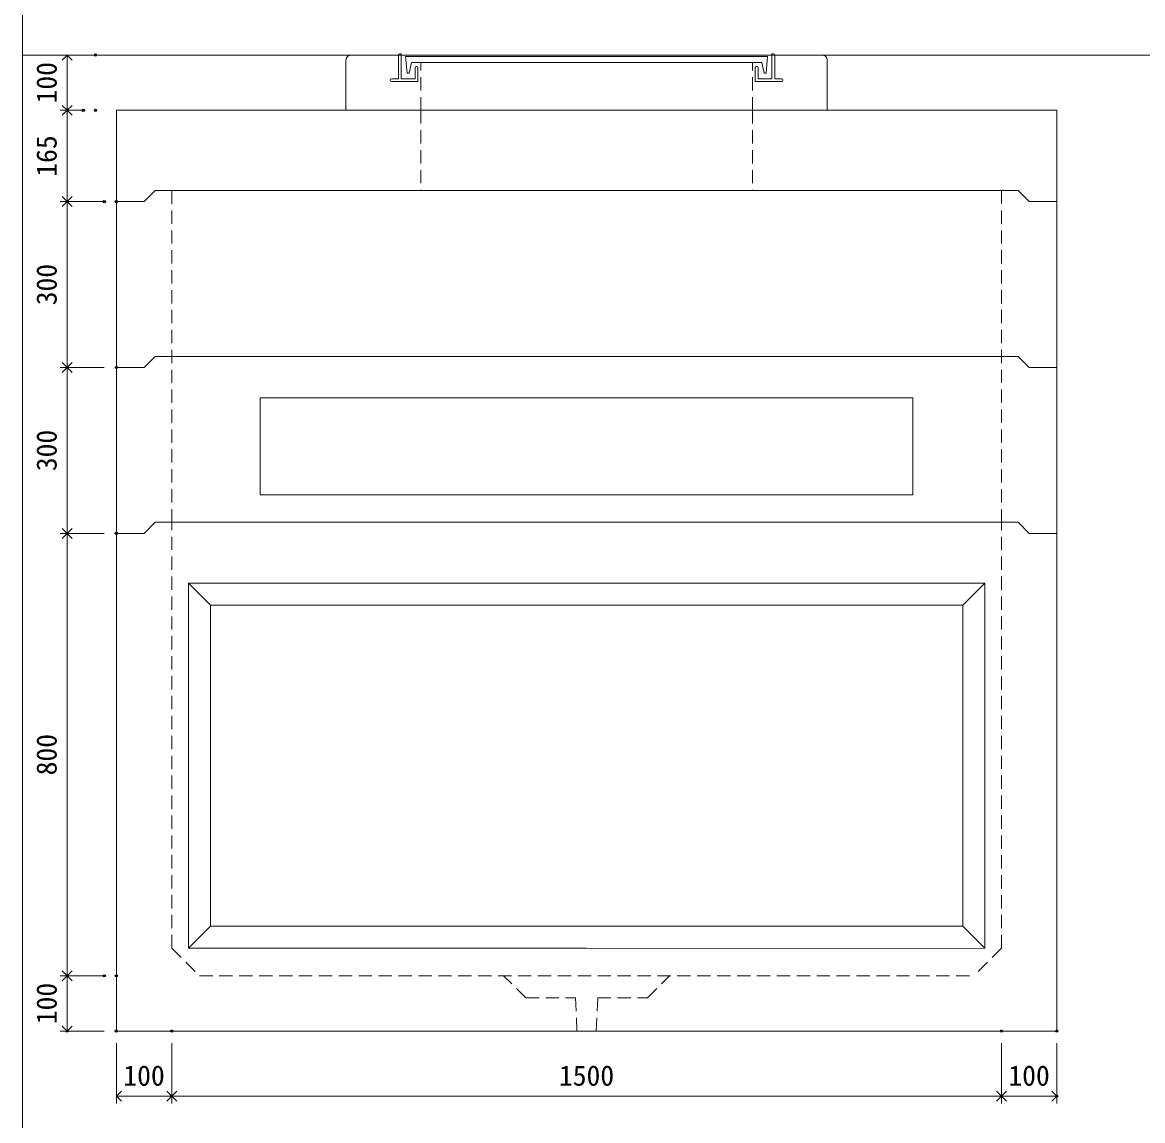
# Model space of a CAD drawing. Units: millimetres, scale not verified. Extents: x -6420 to 6420, y -3037 to 3037.
# Drawn here: x -1740 to 285, y -1538 to 448 of the extents above; entities that cross this region are included whole.
import ezdxf
from ezdxf.enums import TextEntityAlignment as Align

# ---------------------------------------------------------------- set-up
doc = ezdxf.new("R2010")
doc.units = ezdxf.units.MM
doc.header["$LTSCALE"] = 20
doc.header["$PDMODE"] = 32
doc.header["$PDSIZE"] = 4
doc.linetypes.add('DASHED1', pattern=[1.8, 1.2, -0.6])
doc.linetypes.add('USER2', pattern=[50.8, 31.75, -6.35, 6.35, -6.35])
doc.layers.add('0-1_Defpoints', color=7, linetype='Continuous')
for name, color, linetype, lineweight in [('0-2_waku', 7, 'Continuous', 18), ('0-3_gaikei', 7, 'Continuous', 18), ('0-4_kakure', 7, 'DASHED1', 5), ('0-5_sunpou', 7, 'Continuous', 5), ('0-8_uchigawa', 6, 'Continuous', 18), ('0-A_futa', 3, 'Continuous', 18), ('0-B_GL', 4, 'Continuous', 18), ('1-2_uchigawa2', 6, 'USER2', 18)]:
    doc.layers.add(name, color=color, linetype=linetype, lineweight=lineweight)
doc.styles.add('ＭＳ ゴシック', font='')
doc.styles.get('ＭＳ ゴシック').set_extended_font_data('MS Gothic')

# ---------------------------------------------------------------- blocks, each defined once
blk = doc.blocks.new('_Open90')
at = {"layer": '0-5_sunpou'}
blk.add_line((0, 0), (-1, 0), dxfattribs=at)
blk.add_lwpolyline([(-0.5, 0.5), (0, 0), (-0.5, -0.5)], dxfattribs=at)
blk = doc.blocks.new('D84')
at = {"layer": '0-1_Defpoints'}
for p in [(975.38, 2979.26), (924.21, 2879.26), (975.38, 2879.26)]:
    blk.add_point(p, dxfattribs=at)
at = {"layer": '0-5_sunpou'}
for p, q in [((953.38, 2979.26), (911.21, 2979.26)), ((924.21, 2961.26), (924.21, 2897.26)), ((953.38, 2879.26), (911.21, 2879.26))]:
    blk.add_line(p, q, dxfattribs=at)
at = {"layer": '0-5_sunpou', "xscale": 18, "yscale": 18}
for p, rotation in [((924.21, 2979.26), 90), ((924.21, 2879.26), 270)]:
    blk.add_blockref('_Open90', p, dxfattribs=dict(at, rotation=rotation))
at = {"layer": '0-5_sunpou', "style": 'ＭＳ ゴシック'}
blk.add_text('100', height=36.66, rotation=90, dxfattribs=at).set_placement((916.21, 2891.76), align=Align.BOTTOM_LEFT)
blk = doc.blocks.new('D85')
at = {"layer": '0-1_Defpoints'}
for p in [(953.38, 2879.26), (924.21, 2714.26), (991.24, 2714.26)]:
    blk.add_point(p, dxfattribs=at)
at = {"layer": '0-5_sunpou'}
for p, q in [((931.38, 2879.26), (911.21, 2879.26)), ((924.21, 2861.26), (924.21, 2732.26)), ((969.24, 2714.26), (911.21, 2714.26))]:
    blk.add_line(p, q, dxfattribs=at)
at = {"layer": '0-5_sunpou', "xscale": 18, "yscale": 18}
for p, rotation in [((924.21, 2879.26), 90), ((924.21, 2714.26), 270)]:
    blk.add_blockref('_Open90', p, dxfattribs=dict(at, rotation=rotation))
at = {"layer": '0-5_sunpou', "style": 'ＭＳ ゴシック'}
blk.add_text('165', height=36.66, rotation=90, dxfattribs=at).set_placement((916.21, 2759.26), align=Align.BOTTOM_LEFT)
blk = doc.blocks.new('D86')
at = {"layer": '0-1_Defpoints'}
for p in [(975.38, 2979.26), (924.21, 2879.26), (975.38, 2879.26)]:
    blk.add_point(p, dxfattribs=at)
at = {"layer": '0-5_sunpou'}
for p, q in [((953.38, 2979.26), (911.21, 2979.26)), ((924.21, 2961.26), (924.21, 2897.26)), ((953.38, 2879.26), (911.21, 2879.26))]:
    blk.add_line(p, q, dxfattribs=at)
at = {"layer": '0-5_sunpou', "xscale": 18, "yscale": 18}
for p, rotation in [((924.21, 2979.26), 90), ((924.21, 2879.26), 270)]:
    blk.add_blockref('_Open90', p, dxfattribs=dict(at, rotation=rotation))
at = {"layer": '0-5_sunpou', "style": 'ＭＳ ゴシック'}
blk.add_text('100', height=36.66, rotation=90, dxfattribs=at).set_placement((916.21, 2891.76), align=Align.BOTTOM_LEFT)
blk = doc.blocks.new('D87')
at = {"layer": '0-1_Defpoints'}
for p in [(953.38, 2879.26), (924.21, 2714.26), (991.24, 2714.26)]:
    blk.add_point(p, dxfattribs=at)
at = {"layer": '0-5_sunpou'}
for p, q in [((931.38, 2879.26), (911.21, 2879.26)), ((924.21, 2861.26), (924.21, 2732.26)), ((969.24, 2714.26), (911.21, 2714.26))]:
    blk.add_line(p, q, dxfattribs=at)
at = {"layer": '0-5_sunpou', "xscale": 18, "yscale": 18}
for p, rotation in [((924.21, 2879.26), 90), ((924.21, 2714.26), 270)]:
    blk.add_blockref('_Open90', p, dxfattribs=dict(at, rotation=rotation))
at = {"layer": '0-5_sunpou', "style": 'ＭＳ ゴシック'}
blk.add_text('165', height=36.66, rotation=90, dxfattribs=at).set_placement((916.21, 2759.26), align=Align.BOTTOM_LEFT)
blk = doc.blocks.new('D72')
at = {"layer": '0-1_Defpoints'}
for p in [(1013.24, 2714.26), (924.21, 2414.26), (1013.24, 2414.26)]:
    blk.add_point(p, dxfattribs=at)
at = {"layer": '0-5_sunpou'}
for p, q in [((991.24, 2714.26), (911.21, 2714.26)), ((924.21, 2696.26), (924.21, 2432.26)), ((991.24, 2414.26), (911.21, 2414.26))]:
    blk.add_line(p, q, dxfattribs=at)
at = {"layer": '0-5_sunpou', "xscale": 18, "yscale": 18}
for p, rotation in [((924.21, 2714.26), 90), ((924.21, 2414.26), 270)]:
    blk.add_blockref('_Open90', p, dxfattribs=dict(at, rotation=rotation))
at = {"layer": '0-5_sunpou', "style": 'ＭＳ ゴシック'}
blk.add_text('300', height=36.66, rotation=90, dxfattribs=at).set_placement((916.21, 2526.76), align=Align.BOTTOM_LEFT)
blk = doc.blocks.new('D73')
at = {"layer": '0-1_Defpoints'}
for p in [(1013.24, 2414.26), (924.21, 2114.26), (1013.24, 2114.26)]:
    blk.add_point(p, dxfattribs=at)
at = {"layer": '0-5_sunpou'}
for p, q in [((991.24, 2414.26), (911.21, 2414.26)), ((924.21, 2396.26), (924.21, 2132.26)), ((991.24, 2114.26), (911.21, 2114.26))]:
    blk.add_line(p, q, dxfattribs=at)
at = {"layer": '0-5_sunpou', "xscale": 18, "yscale": 18}
for p, rotation in [((924.21, 2414.26), 90), ((924.21, 2114.26), 270)]:
    blk.add_blockref('_Open90', p, dxfattribs=dict(at, rotation=rotation))
at = {"layer": '0-5_sunpou', "style": 'ＭＳ ゴシック'}
blk.add_text('300', height=36.66, rotation=90, dxfattribs=at).set_placement((916.21, 2226.76), align=Align.BOTTOM_LEFT)
blk = doc.blocks.new('D44')
at = {"layer": '0-1_Defpoints'}
for p in [(1013.24, 2114.26), (924.21, 1314.26), (1013.24, 1314.26)]:
    blk.add_point(p, dxfattribs=at)
at = {"layer": '0-5_sunpou'}
for p, q in [((991.24, 2114.26), (911.21, 2114.26)), ((924.21, 2096.26), (924.21, 1332.26)), ((991.24, 1314.26), (911.21, 1314.26))]:
    blk.add_line(p, q, dxfattribs=at)
at = {"layer": '0-5_sunpou', "xscale": 18, "yscale": 18}
for p, rotation in [((924.21, 2114.26), 90), ((924.21, 1314.26), 270)]:
    blk.add_blockref('_Open90', p, dxfattribs=dict(at, rotation=rotation))
at = {"layer": '0-5_sunpou', "style": 'ＭＳ ゴシック'}
blk.add_text('800', height=36.66, rotation=90, dxfattribs=at).set_placement((916.21, 1676.76), align=Align.BOTTOM_LEFT)
blk = doc.blocks.new('D45')
at = {"layer": '0-1_Defpoints'}
for p in [(991.24, 1314.26), (924.21, 1214.26), (1013.24, 1214.26)]:
    blk.add_point(p, dxfattribs=at)
at = {"layer": '0-5_sunpou'}
for p, q in [((969.24, 1314.26), (911.21, 1314.26)), ((924.21, 1296.26), (924.21, 1232.26)), ((991.24, 1214.26), (911.21, 1214.26))]:
    blk.add_line(p, q, dxfattribs=at)
at = {"layer": '0-5_sunpou', "xscale": 18, "yscale": 18}
for p, rotation in [((924.21, 1314.26), 90), ((924.21, 1214.26), 270)]:
    blk.add_blockref('_Open90', p, dxfattribs=dict(at, rotation=rotation))
at = {"layer": '0-5_sunpou', "style": 'ＭＳ ゴシック'}
blk.add_text('100', height=36.66, rotation=90, dxfattribs=at).set_placement((916.21, 1226.76), align=Align.BOTTOM_LEFT)
blk = doc.blocks.new('D46')
at = {"layer": '0-1_Defpoints'}
for p in [(1013.24, 1214.26), (1113.24, 1214.26), (1113.24, 1096.55)]:
    blk.add_point(p, dxfattribs=at)
at = {"layer": '0-5_sunpou'}
for p, q in [((1013.24, 1192.26), (1013.24, 1083.55)), ((1113.24, 1192.26), (1113.24, 1083.55)), ((1031.24, 1096.55), (1095.24, 1096.55))]:
    blk.add_line(p, q, dxfattribs=at)
at = {"layer": '0-5_sunpou', "xscale": 18, "yscale": 18, "rotation": 180}
blk.add_blockref('_Open90', (1013.24, 1096.55), dxfattribs=at)
at = {"layer": '0-5_sunpou', "xscale": 18, "yscale": 18}
blk.add_blockref('_Open90', (1113.24, 1096.55), dxfattribs=at)
at = {"layer": '0-5_sunpou', "style": 'ＭＳ ゴシック'}
blk.add_text('100', height=36.66, dxfattribs=at).set_placement((1025.74, 1104.55), align=Align.BOTTOM_LEFT)
blk = doc.blocks.new('D47')
at = {"layer": '0-1_Defpoints'}
for p in [(1113.24, 1214.26), (2613.24, 1214.26), (2613.24, 1096.55)]:
    blk.add_point(p, dxfattribs=at)
at = {"layer": '0-5_sunpou'}
for p, q in [((1113.24, 1192.26), (1113.24, 1083.55)), ((2613.24, 1192.26), (2613.24, 1083.55)), ((1131.24, 1096.55), (2595.24, 1096.55))]:
    blk.add_line(p, q, dxfattribs=at)
at = {"layer": '0-5_sunpou', "xscale": 18, "yscale": 18, "rotation": 180}
blk.add_blockref('_Open90', (1113.24, 1096.55), dxfattribs=at)
at = {"layer": '0-5_sunpou', "xscale": 18, "yscale": 18}
blk.add_blockref('_Open90', (2613.24, 1096.55), dxfattribs=at)
at = {"layer": '0-5_sunpou', "style": 'ＭＳ ゴシック'}
blk.add_text('1500', height=36.66, dxfattribs=at).set_placement((1813.24, 1104.55), align=Align.BOTTOM_LEFT)
blk = doc.blocks.new('D48')
at = {"layer": '0-1_Defpoints'}
for p in [(2613.24, 1214.26), (2713.24, 1214.26), (2713.24, 1096.55)]:
    blk.add_point(p, dxfattribs=at)
at = {"layer": '0-5_sunpou'}
for p, q in [((2613.24, 1192.26), (2613.24, 1083.55)), ((2713.24, 1192.26), (2713.24, 1083.55)), ((2631.24, 1096.55), (2695.24, 1096.55))]:
    blk.add_line(p, q, dxfattribs=at)
at = {"layer": '0-5_sunpou', "xscale": 18, "yscale": 18, "rotation": 180}
blk.add_blockref('_Open90', (2613.24, 1096.55), dxfattribs=at)
at = {"layer": '0-5_sunpou', "xscale": 18, "yscale": 18}
blk.add_blockref('_Open90', (2713.24, 1096.55), dxfattribs=at)
at = {"layer": '0-5_sunpou', "style": 'ＭＳ ゴシック'}
blk.add_text('100', height=36.66, dxfattribs=at).set_placement((2625.74, 1104.55), align=Align.BOTTOM_LEFT)

msp = doc.modelspace()

# ---------------------------------------------------------------- linework, layer by layer
at = {"layer": '0-2_waku'}
msp.add_line((-1740, 3036.79), (-1740, -2663.21), dxfattribs=at)
at = {"layer": '0-3_gaikei'}
for p, q in [((-1145, 389.22), (-1060, 389.22)), ((-380, 389.22), (-295, 389.22)), ((-1155, 289.22), (-1155, 379.22)), ((-285, 289.22), (-285, 379.22)), ((-1570, 289.22), (-1570, -475.78)), ((-1570, 289.22), (130, 289.22)), ((-1570, 289.22), (130, 289.22)), ((-1570, 289.22), (130, 289.22)), ((-1570, 289.22), (130, 289.22)), ((-1155, 289.22), (-285, 289.22)), ((130, -475.78), (130, 289.22)), ((-1500, 144.22), (-1520, 124.22)), ((-1500, 144.22), (-1520, 124.22)), ((-1500, 144.22), (-1520, 124.22)), ((-1500, 144.22), (-1520, 124.22)), ((-1500, 144.22), (-1520, 124.22)), ((-1500, 144.22), (-1520, 124.22)), ((-1500, 144.22), (-1520, 124.22)), ((-1500, 144.22), (-1520, 124.22)), ((-1500, 144.22), (-1520, 124.22)), ((-1500, 144.22), (-1520, 124.22)), ((-1500, 144.22), (-1520, 124.22)), ((-1500, 144.22), (-1520, 124.22)), ((-1500, 144.22), (-1520, 124.22)), ((-1500, 144.22), (-1520, 124.22)), ((-1500, 144.22), (60, 144.22)), ((-1500, 144.22), (60, 144.22)), ((-1500, 144.22), (60, 144.22)), ((-1500, 144.22), (60, 144.22)), ((-1500, 144.22), (60, 144.22)), ((-1500, 144.22), (60, 144.22)), ((-1500, 144.22), (60, 144.22)), ((-1500, 144.22), (60, 144.22)), ((-1500, 144.22), (60, 144.22)), ((-1500, 144.22), (60, 144.22)), ((-1500, 144.22), (60, 144.22)), ((-1500, 144.22), (60, 144.22)), ((-1500, 144.22), (60, 144.22)), ((-1500, 144.22), (60, 144.22)), ((60, 144.22), (80, 124.22)), ((60, 144.22), (80, 124.22)), ((60, 144.22), (80, 124.22)), ((60, 144.22), (80, 124.22)), ((60, 144.22), (80, 124.22)), ((60, 144.22), (80, 124.22)), ((60, 144.22), (80, 124.22)), ((60, 144.22), (80, 124.22)), ((60, 144.22), (80, 124.22)), ((60, 144.22), (80, 124.22)), ((60, 144.22), (80, 124.22)), ((60, 144.22), (80, 124.22)), ((60, 144.22), (80, 124.22)), ((60, 144.22), (80, 124.22)), ((-1570, 124.22), (-1520, 124.22)), ((-1570, 124.22), (-1520, 124.22)), ((-1570, 124.22), (-1520, 124.22)), ((-1570, 124.22), (-1520, 124.22)), ((-1570, 124.22), (-1520, 124.22)), ((-1570, 124.22), (-1520, 124.22)), ((-1570, 124.22), (-1520, 124.22)), ((-1570, 124.22), (-1520, 124.22)), ((-1570, 124.22), (-1520, 124.22)), ((-1570, 124.22), (-1520, 124.22)), ((-1570, 124.22), (-1520, 124.22)), ((-1570, 124.22), (-1520, 124.22)), ((-1570, 124.22), (-1520, 124.22)), ((-1570, 124.22), (-1520, 124.22)), ((-1570, 124.22), (-1520, 124.22)), ((80, 124.22), (130, 124.22)), ((80, 124.22), (130, 124.22)), ((80, 124.22), (130, 124.22)), ((80, 124.22), (130, 124.22)), ((80, 124.22), (130, 124.22)), ((80, 124.22), (130, 124.22)), ((80, 124.22), (130, 124.22)), ((80, 124.22), (130, 124.22)), ((80, 124.22), (130, 124.22)), ((80, 124.22), (130, 124.22)), ((80, 124.22), (130, 124.22)), ((80, 124.22), (130, 124.22)), ((80, 124.22), (130, 124.22)), ((80, 124.22), (130, 124.22)), ((-1500, -155.78), (-1520, -175.78)), ((-1500, -155.78), (-1520, -175.78)), ((-1500, -155.78), (60, -155.78)), ((-1500, -155.78), (60, -155.78)), ((60, -155.78), (80, -175.78)), ((60, -155.78), (80, -175.78)), ((-1570, -175.78), (-1520, -175.78)), ((-1570, -175.78), (-1520, -175.78)), ((-1570, -175.78), (-1520, -175.78)), ((80, -175.78), (130, -175.78)), ((80, -175.78), (130, -175.78)), ((-1500, -455.78), (-1520, -475.78)), ((-1500, -455.78), (-1520, -475.78)), ((-1500, -455.78), (-1520, -475.78)), ((-1500, -455.78), (-1520, -475.78)), ((-1500, -455.78), (-1520, -475.78)), ((-1500, -455.78), (-1520, -475.78)), ((-1500, -455.78), (-1520, -475.78)), ((-1500, -455.78), (-1520, -475.78)), ((-1500, -455.78), (-1520, -475.78)), ((-1500, -455.78), (-1520, -475.78)), ((-1500, -455.78), (-1520, -475.78)), ((-1500, -455.78), (-1520, -475.78)), ((-1500, -455.78), (-1520, -475.78)), ((-1500, -455.78), (-1520, -475.78)), ((-1500, -455.78), (-1520, -475.78)), ((-1500, -455.78), (-1520, -475.78)), ((-1500, -455.78), (-1520, -475.78)), ((-1500, -455.78), (-1520, -475.78)), ((-1500, -455.78), (-1520, -475.78)), ((-1500, -455.78), (-1520, -475.78)), ((-1500, -455.78), (60, -455.78)), ((-1500, -455.78), (60, -455.78)), ((-1500, -455.78), (60, -455.78)), ((-1500, -455.78), (60, -455.78)), ((-1500, -455.78), (60, -455.78)), ((-1500, -455.78), (60, -455.78)), ((-1500, -455.78), (60, -455.78)), ((-1500, -455.78), (60, -455.78)), ((-1500, -455.78), (60, -455.78)), ((-1500, -455.78), (60, -455.78)), ((-1500, -455.78), (60, -455.78)), ((-1500, -455.78), (60, -455.78)), ((-1500, -455.78), (60, -455.78)), ((-1500, -455.78), (60, -455.78)), ((-1500, -455.78), (60, -455.78)), ((-1500, -455.78), (60, -455.78)), ((-1500, -455.78), (60, -455.78)), ((-1500, -455.78), (60, -455.78)), ((-1500, -455.78), (60, -455.78)), ((-1500, -455.78), (60, -455.78)), ((60, -455.78), (80, -475.78)), ((60, -455.78), (80, -475.78)), ((60, -455.78), (80, -475.78)), ((60, -455.78), (80, -475.78)), ((60, -455.78), (80, -475.78)), ((60, -455.78), (80, -475.78)), ((60, -455.78), (80, -475.78)), ((60, -455.78), (80, -475.78)), ((60, -455.78), (80, -475.78)), ((60, -455.78), (80, -475.78)), ((60, -455.78), (80, -475.78)), ((60, -455.78), (80, -475.78)), ((60, -455.78), (80, -475.78)), ((60, -455.78), (80, -475.78)), ((60, -455.78), (80, -475.78)), ((60, -455.78), (80, -475.78)), ((60, -455.78), (80, -475.78)), ((60, -455.78), (80, -475.78)), ((60, -455.78), (80, -475.78)), ((60, -455.78), (80, -475.78)), ((-1570, -475.78), (-1520, -475.78)), ((-1570, -475.78), (-1520, -475.78)), ((-1570, -475.78), (-1520, -475.78)), ((-1570, -475.78), (-1520, -475.78)), ((-1570, -475.78), (-1520, -475.78)), ((-1570, -475.78), (-1520, -475.78)), ((-1570, -475.78), (-1520, -475.78)), ((-1570, -475.78), (-1570, -1375.78)), ((-1570, -475.78), (-1520, -475.78)), ((-1570, -475.78), (-1520, -475.78)), ((-1570, -475.78), (-1520, -475.78)), ((-1570, -475.78), (-1520, -475.78)), ((-1570, -475.78), (-1520, -475.78)), ((-1570, -475.78), (-1520, -475.78)), ((-1570, -475.78), (-1520, -475.78)), ((-1570, -475.78), (-1520, -475.78)), ((-1570, -475.78), (-1520, -475.78)), ((-1570, -475.78), (-1520, -475.78)), ((-1570, -475.78), (-1520, -475.78)), ((-1570, -475.78), (-1520, -475.78)), ((-1570, -475.78), (-1520, -475.78)), ((-1570, -475.78), (-1520, -475.78)), ((-1570, -475.78), (-1520, -475.78)), ((-1570, -475.78), (-1520, -475.78)), ((-1570, -475.78), (-1520, -475.78)), ((-1570, -475.78), (-1520, -475.78)), ((80, -475.78), (130, -475.78)), ((80, -475.78), (130, -475.78)), ((80, -475.78), (130, -475.78)), ((80, -475.78), (130, -475.78)), ((80, -475.78), (130, -475.78)), ((80, -475.78), (130, -475.78)), ((80, -475.78), (130, -475.78)), ((80, -475.78), (130, -475.78)), ((80, -475.78), (130, -475.78)), ((80, -475.78), (130, -475.78)), ((80, -475.78), (130, -475.78)), ((80, -475.78), (130, -475.78)), ((80, -475.78), (130, -475.78)), ((80, -475.78), (130, -475.78)), ((80, -475.78), (130, -475.78)), ((80, -475.78), (130, -475.78)), ((80, -475.78), (130, -475.78)), ((80, -475.78), (130, -475.78)), ((80, -475.78), (130, -475.78)), ((80, -475.78), (130, -475.78)), ((130, -1375.78), (130, -475.78)), ((-1570, -1375.78), (130, -1375.78))]:
    msp.add_line(p, q, dxfattribs=at)
for centre, radius, start, end in [((-1145.58, 379.8), 9.44, 86.47383, 183.52617), ((-294.67, 379.55), 9.68, 358.04251, 91.95749)]:
    msp.add_arc(centre, radius, start, end, dxfattribs=at)
at = {"layer": '0-4_kakure'}
for p, q in [((-1020, 289.22), (-1020, 375.72)), ((-420, 289.22), (-420, 375.72)), ((-1020, 289.22), (-1020, 144.22)), ((-420, 289.22), (-420, 144.22)), ((-1470, -455.78), (-1470, 144.22)), ((30, -455.78), (30, 144.22)), ((-1470, -1225.78), (-1470, -455.78)), ((30, -1225.78), (30, -455.78)), ((-1470, -1225.78), (-1420, -1275.78)), ((30, -1225.78), (-20, -1275.78)), ((-1420, -1275.78), (-20, -1275.78)), ((-830, -1315.78), (-870, -1275.78)), ((-830, -1315.78), (-740, -1315.78)), ((-740, -1315.78), (-737.5, -1375.78)), ((-700, -1315.78), (-702.5, -1375.78))]:
    msp.add_line(p, q, dxfattribs=at)
msp.add_lwpolyline([(-700, -1315.78), (-610, -1315.78), (-570, -1275.78)], dxfattribs=at)
at = {"layer": '0-8_uchigawa'}
for p, q in [((-1440, -565.78), (-720, -565.78)), ((-1440, -565.78), (-1440, -1225.78)), ((-1400, -605.78), (-1440, -565.78)), ((0, -565.78), (-720, -565.78)), ((-40, -605.78), (0, -565.78)), ((0, -565.78), (0, -1225.78)), ((0, -565.78), (0, -1225.78)), ((-1400, -605.78), (-1400, -1185.78)), ((-1400, -605.78), (-720, -605.78)), ((-1400, -605.78), (-720, -605.78)), ((-40, -605.78), (-720, -605.78)), ((-40, -605.78), (-40, -1185.78)), ((-1400, -1185.78), (-1440, -1225.78)), ((-1400, -1185.78), (-720, -1185.78)), ((-1440, -1225.78), (-720, -1225.78)), ((-719.31, -1226.47), (0, -1225.78))]:
    msp.add_line(p, q, dxfattribs=at)
msp.add_lwpolyline([(-720, -1185.78), (-40, -1185.78), (0, -1225.78)], dxfattribs=at)
at = {"layer": '0-A_futa'}
for p, q in [((-1060, 389.22), (-1060, 346.22)), ((-1058, 391.22), (-1055, 391.22)), ((-1055, 391.22), (-1055, 346.22)), ((-1047.19, 386.72), (-392.86, 386.72)), ((-1047.19, 386.72), (-1044.7, 356.72)), ((-392.86, 386.72), (-395.11, 356.72)), ((-385, 391.22), (-382, 391.22)), ((-385, 391.22), (-385, 346.22)), ((-380, 389.22), (-380, 346.22)), ((-1036.67, 375.72), (-1040.99, 356.72)), ((-1036.67, 375.72), (-403.33, 375.72)), ((-1030, 366.22), (-1030, 346.22)), ((-1028, 368.22), (-1027, 368.22)), ((-1025, 366.22), (-1025, 341.22)), ((-415, 366.22), (-415, 341.22)), ((-412, 368.22), (-413, 368.22)), ((-410, 366.22), (-410, 346.22)), ((-403.33, 375.72), (-399.01, 356.72)), ((-1073, 346.22), (-1060, 346.22)), ((-1055, 346.22), (-1030, 346.22)), ((-1044.7, 356.72), (-1040.99, 356.72)), ((-385, 346.22), (-410, 346.22)), ((-395.11, 356.72), (-399.01, 356.72)), ((-367, 346.22), (-380, 346.22)), ((-1075, 344.22), (-1075, 343.22)), ((-1025, 341.22), (-1073, 341.22)), ((-415, 341.22), (-367, 341.22)), ((-365, 344.22), (-365, 343.22))]:
    msp.add_line(p, q, dxfattribs=at)
for centre, start, end in [((-1058, 389.22), 90, 180), ((-382, 389.22), 0, 90), ((-1028, 366.22), 90, 180), ((-1027, 366.22), 0, 90), ((-413, 366.22), 90, 180), ((-412, 366.22), 0, 90), ((-1073, 344.22), 90, 180), ((-367, 344.22), 0, 90), ((-1073, 343.22), 180, 270), ((-367, 343.22), 270, 0)]:
    msp.add_arc(centre, 2, start, end, dxfattribs=at)
at = {"layer": '0-B_GL'}
msp.add_line((-1740, 389.22), (6420, 389.22), dxfattribs=at)
at = {"layer": '1-2_uchigawa2'}
for p, q in [((-1310, -230.78), (-720, -230.78)), ((-1310, -230.78), (-1310, -405.78)), ((-130, -230.78), (-720, -230.78)), ((-130, -230.78), (-130, -405.78)), ((-1310, -405.78), (-719.47, -405.78)), ((-130, -405.78), (-720.53, -405.78))]:
    msp.add_line(p, q, dxfattribs=at)

# ---------------------------------------------------------------- block references
at = {"layer": '0-5_sunpou'}
for name in ['D84', 'D86', 'D85', 'D87', 'D72', 'D73', 'D44', 'D45', 'D46', 'D47', 'D48']:
    msp.add_blockref(name, (-2583.24, -2590.04), dxfattribs=at)

doc.saveas('drawing.dxf')
